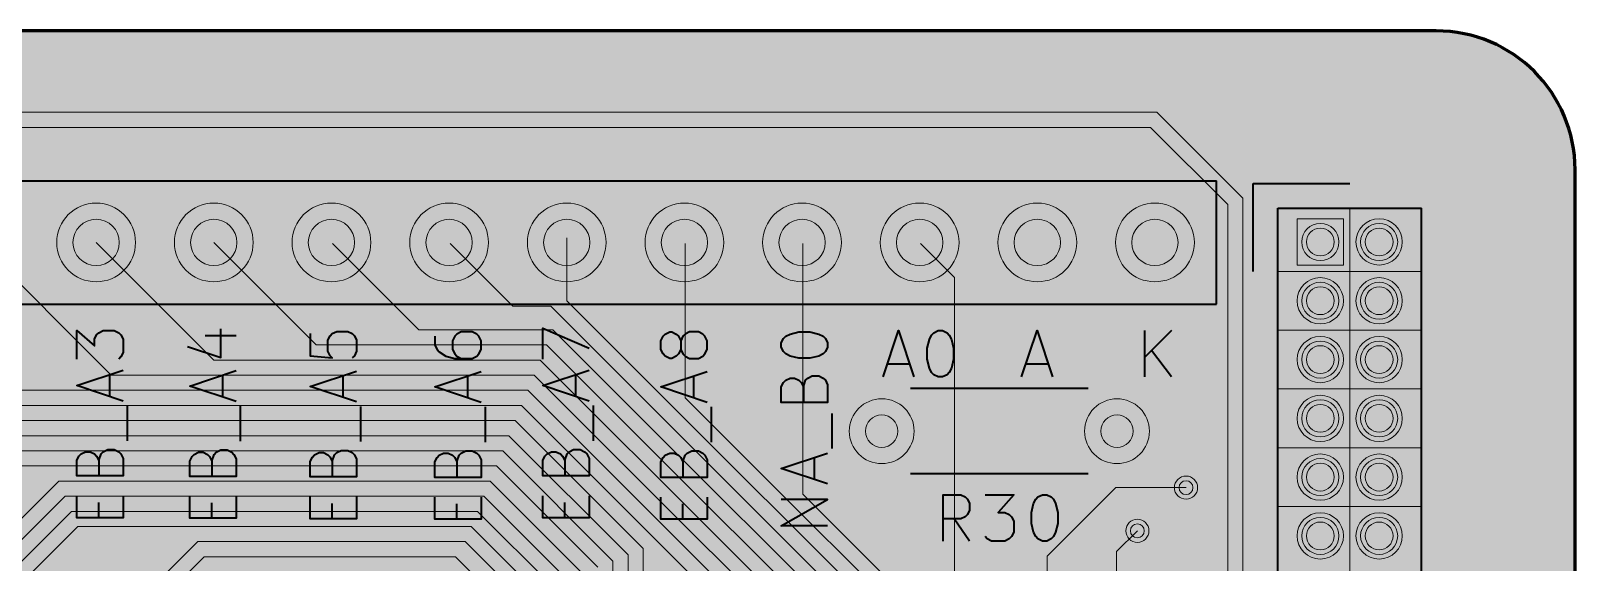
# Model space of a CAD drawing. Header units: millimetres. Extents: x 0 to 100, y -70 to 0.
# Drawn here: x 66.66 to 100, y -11.48 to 0 of the extents above; entities that cross this region are included whole.
import ezdxf

# ---------------------------------------------------------------- set-up
doc = ezdxf.new("R2010")
doc.units = ezdxf.units.MM
for name, color, linetype, lineweight, true_color in [('application board pcb edge', 18, 'Continuous', 60, 0x000000), ('application board tht F.Cu', 8, 'Continuous', 18, 0x777779), ('application board tht F.Silkscreen', 18, 'Continuous', 40, 0x000000), ('GPIO connector frame', 18, 'Continuous', 35, 0x000000), ('GPIO connector holes', 18, 'Continuous', 5, 0x000000), ('pcb board fill', 7, 'Continuous', 13, 0xefefef)]:
    doc.layers.add(name, color=color, linetype=linetype, lineweight=lineweight, true_color=true_color)

msp = doc.modelspace()

# ---------------------------------------------------------------- hatches: boundary and pattern name
at = {"layer": 'pcb board fill', "transparency": 33554687}
h = msp.add_hatch(color=256, dxfattribs=at)
edge = h.paths.add_edge_path(flags=0)
edge.add_line((100, -67.01), (100, -35.01))
edge.add_line((100, -35.01), (100, -3))
edge.add_arc((97, -3), 3, 0, 90)
edge.add_line((97, 0), (50, 0))
edge.add_line((50, 0), (3, 0))
edge.add_arc((3, -3), 3, 90, 180)
edge.add_line((0, -3), (0, -32))
edge.add_arc((3, -32), 3, 180, 270)
edge.add_line((3, -35), (7, -35))
edge.add_arc((7, -38), 3, 0, 90, ccw=False)
edge.add_line((10, -38), (10, -57))
edge.add_arc((13, -57), 3, 180, 270)
edge.add_line((13, -60), (15, -60))
edge.add_arc((15, -63), 3, 0, 90, ccw=False)
edge.add_line((18, -63), (18, -68))
edge.add_arc((20, -68), 2, 180, 270)
edge.add_line((20, -70), (50, -70))
edge.add_line((50, -70), (97, -70.000025))
edge.add_arc((96.9974, -66.9974), 3.002626, 270.0496133, 359.7595675)

# ---------------------------------------------------------------- linework, layer by layer
at = {"layer": 'application board pcb edge', "color": 18, "true_color": 0x000000, "flags": 128}
for points in [[(97, 0), (50, 0)], [(100, -35.01), (100, -3)]]:
    msp.add_lwpolyline(points, dxfattribs=at)
msp.add_lwpolyline([(100, -3, 0.414213562), (97, 0)], format="xyb", dxfattribs=at)
at = {"layer": 'application board tht F.Cu', "flags": 128}
for points in [[(90.969448, -1.757), (30.810552, -1.757)], [(92.827, -3.614552), (90.969448, -1.757)], [(90.834, -2.084), (30.946, -2.084)], [(92.5, -3.75), (90.834, -2.084)], [(92.827, -12.527), (92.827, -3.614552)], [(92.5, -12.2), (92.5, -3.75)], [(95, -4.06), (95, -5.06), (94, -5.06), (94, -4.06), (95, -4.06)], [(65.55, -4.59), (68.397, -7.437)], [(70.61, -7.11), (68.07, -4.57)], [(70.61, -4.57), (72.823, -6.783)], [(75.036, -6.456), (73.17, -4.59)], [(77.07, -5.95), (75.71, -4.59)], [(78.23, -5.830416), (78.23, -4.47)], [(80.79, -7.927968), (80.79, -4.59)], [(83.33, -10.00552), (83.33, -4.59)], [(86.6054, -5.3254), (85.87, -4.59)], [(86.6054, -12.818472), (86.6054, -5.3254)], [(77.887136, -5.95), (77.07, -5.95)], [(86.481, -14.543864), (77.887136, -5.95)], [(86.808, -14.408416), (78.23, -5.830416)], [(77.930688, -6.456), (75.036, -6.456)], [(86.154, -14.679312), (77.930688, -6.456)], [(72.823, -6.783), (77.79524, -6.783)], [(77.79524, -6.783), (85.827, -14.81476)], [(77.659792, -7.11), (70.61, -7.11)], [(85.5, -14.950208), (77.659792, -7.11)], [(68.397, -7.437), (77.524344, -7.437)], [(77.524344, -7.437), (85.154, -15.066656)], [(66.184, -7.764), (77.388896, -7.764)], [(77.388896, -7.764), (84.827, -15.202104)], [(87.012032, -14.15), (80.79, -7.927968)], [(63.971, -8.091), (77.253448, -8.091)], [(77.253448, -8.091), (84.5, -15.337552)], [(77.118, -8.418), (64.668, -8.418)], [(79.882, -11.182), (77.118, -8.418)], [(76.982552, -8.745), (64.685, -8.745)], [(79.555, -11.317448), (76.982552, -8.745)], [(76.847104, -9.072), (64.820448, -9.072)], [(79.228, -11.452896), (76.847104, -9.072)], [(76.711656, -9.399), (64.955896, -9.399)], [(78.901, -11.588344), (76.711656, -9.399)], [(63.15, -13.842656), (67.266656, -9.726)], [(67.266656, -9.726), (76.576208, -9.726)], [(76.576208, -9.726), (78.574, -11.723792)], [(90.083, -9.867), (88.6, -11.35)], [(91.6, -9.867), (90.083, -9.867)], [(63.95, -13.505104), (67.402104, -10.053)], [(67.402104, -10.053), (76.44076, -10.053)], [(76.44076, -10.053), (78.247, -11.85924)], [(86.97448, -13.65), (83.33, -10.00552)], [(64.75, -13.167552), (67.537552, -10.38)], [(67.537552, -10.38), (76.305312, -10.38)], [(76.305312, -10.38), (77.92, -11.994688)], [(65.55, -12.83), (67.673, -10.707)], [(67.673, -10.707), (76.169864, -10.707)], [(76.169864, -10.707), (77.593, -12.130136)], [(90.55, -10.8), (90.1, -11.25)], [(67.3, -14.002656), (70.268656, -11.034)], [(70.268656, -11.034), (76.034416, -11.034)], [(76.034416, -11.034), (77.266, -12.265584)], [(79.555, -29.11828), (79.555, -11.317448)], [(79.882, -28.982832), (79.882, -11.182)], [(90.1, -11.25), (90.1, -11.825)], [(68.15, -13.615104), (70.404104, -11.361)], [(70.404104, -11.361), (75.831, -11.361)], [(75.831, -11.361), (76.939, -12.469)], [(79.228, -29.253728), (79.228, -11.452896)], [(88.6, -11.35), (88.6, -11.825)]]:
    msp.add_lwpolyline(points, dxfattribs=at)
at = {"layer": 'application board tht F.Cu'}
for centre, radius in [((68.07, -4.57), 0.85), ((70.61, -4.57), 0.85), ((73.15, -4.57), 0.85), ((75.69, -4.57), 0.85), ((78.23, -4.57), 0.85), ((80.77, -4.57), 0.85), ((83.31, -4.57), 0.85), ((85.85, -4.57), 0.85), ((88.39, -4.57), 0.85), ((90.93, -4.57), 0.85), ((68.07, -4.57), 0.5), ((70.61, -4.57), 0.5), ((73.15, -4.57), 0.5), ((75.69, -4.57), 0.5), ((78.23, -4.57), 0.5), ((80.77, -4.57), 0.5), ((83.31, -4.57), 0.5), ((85.85, -4.57), 0.5), ((88.39, -4.57), 0.5), ((90.93, -4.57), 0.5), ((94.5, -4.56), 0.3), ((95.77, -4.56), 0.5), ((95.77, -4.56), 0.3), ((94.5, -5.83), 0.5), ((95.77, -5.83), 0.5), ((94.5, -5.83), 0.3), ((95.77, -5.83), 0.3), ((94.5, -7.1), 0.5), ((95.77, -7.1), 0.5), ((94.5, -7.1), 0.3), ((95.77, -7.1), 0.3), ((85.0306, -8.6478), 0.7), ((90.1106, -8.6478), 0.7), ((94.5, -8.37), 0.5), ((95.77, -8.37), 0.5), ((85.0306, -8.6478), 0.35), ((90.1106, -8.6478), 0.35), ((94.5, -8.37), 0.3), ((95.77, -8.37), 0.3), ((94.5, -9.64), 0.5), ((95.77, -9.64), 0.5), ((91.6, -9.867), 0.25), ((94.5, -9.64), 0.3), ((95.77, -9.64), 0.3), ((91.6, -9.867), 0.15), ((90.55, -10.8), 0.25), ((90.55, -10.8), 0.15), ((94.5, -10.91), 0.5), ((94.5, -10.91), 0.3), ((95.77, -10.91), 0.5), ((95.77, -10.91), 0.3)]:
    msp.add_circle(centre, radius, dxfattribs=at)
at = {"layer": 'application board tht F.Silkscreen', "flags": 128}
for points in [[(54.1, -3.24), (92.26, -3.24)], [(92.26, -5.9), (92.26, -3.24)], [(54.1, -5.9), (92.26, -5.9)], [(67.65238, -7.091428), (67.65238, -6.47238), (68.033333, -6.805714), (68.033333, -6.662857), (68.080952, -6.567619), (68.128571, -6.52), (68.223809, -6.47238), (68.461904, -6.47238), (68.557142, -6.52), (68.604761, -6.567619), (68.65238, -6.662857), (68.65238, -6.948571), (68.604761, -7.043809), (68.557142, -7.091428)], [(70.044761, -6.815714), (70.759047, -7.053809), (70.759047, -6.434761)], [(70.425714, -6.577619), (71.09238, -6.577619)], [(72.69238, -6.54), (72.69238, -7.01619), (73.168571, -7.063809), (73.120952, -7.01619), (73.073333, -6.920952), (73.073333, -6.682857), (73.120952, -6.587619), (73.168571, -6.54), (73.263809, -6.49238), (73.501904, -6.49238), (73.597142, -6.54), (73.644761, -6.587619), (73.69238, -6.682857), (73.69238, -6.920952), (73.644761, -7.01619), (73.597142, -7.063809)], [(75.38238, -6.597619), (75.38238, -6.788095), (75.43, -6.883333), (75.477619, -6.930952), (75.620476, -7.02619), (75.810952, -7.073809), (76.191904, -7.073809), (76.287142, -7.02619), (76.334761, -6.978571), (76.38238, -6.883333), (76.38238, -6.692857), (76.334761, -6.597619), (76.287142, -6.55), (76.191904, -6.50238), (75.953809, -6.50238), (75.858571, -6.55), (75.810952, -6.597619), (75.763333, -6.692857), (75.763333, -6.883333), (75.810952, -6.978571), (75.858571, -7.02619), (75.953809, -7.073809)], [(77.71238, -7.091428), (77.71238, -6.424761), (78.71238, -6.853333)], [(80.690952, -6.883333), (80.643333, -6.978571), (80.595714, -7.02619), (80.500476, -7.073809), (80.452857, -7.073809), (80.357619, -7.02619), (80.31, -6.978571), (80.26238, -6.883333), (80.26238, -6.692857), (80.31, -6.597619), (80.357619, -6.55), (80.452857, -6.50238), (80.500476, -6.50238), (80.595714, -6.55), (80.643333, -6.597619), (80.690952, -6.692857), (80.690952, -6.883333), (80.738571, -6.978571), (80.78619, -7.02619), (80.881428, -7.073809), (81.071904, -7.073809), (81.167142, -7.02619), (81.214761, -6.978571), (81.26238, -6.883333), (81.26238, -6.692857), (81.214761, -6.597619), (81.167142, -6.55), (81.071904, -6.50238), (80.881428, -6.50238), (80.78619, -6.55), (80.738571, -6.597619), (80.690952, -6.692857)], [(82.86238, -6.834285), (82.86238, -6.739047), (82.91, -6.643809), (82.957619, -6.59619), (83.052857, -6.548571), (83.243333, -6.500952), (83.481428, -6.500952), (83.671904, -6.548571), (83.767142, -6.59619), (83.814761, -6.643809), (83.86238, -6.739047), (83.86238, -6.834285), (83.814761, -6.929523), (83.767142, -6.977142), (83.671904, -7.024761), (83.481428, -7.07238), (83.243333, -7.07238), (83.052857, -7.024761), (82.957619, -6.977142), (82.91, -6.929523), (82.86238, -6.834285)], [(85.059276, -7.47458), (85.392609, -6.47458), (85.725942, -7.47458)], [(86.249752, -6.47458), (86.34499, -6.47458), (86.440228, -6.5222), (86.487847, -6.569819), (86.535466, -6.665057), (86.583085, -6.855533), (86.583085, -7.093628), (86.535466, -7.284104), (86.487847, -7.379342), (86.440228, -7.426961), (86.34499, -7.47458), (86.249752, -7.47458), (86.154514, -7.426961), (86.106895, -7.379342), (86.059276, -7.284104), (86.011657, -7.093628), (86.011657, -6.855533), (86.059276, -6.665057), (86.106895, -6.569819), (86.154514, -6.5222), (86.249752, -6.47458)], [(88.050066, -7.47458), (88.3834, -6.47458), (88.716733, -7.47458)], [(90.712295, -7.47458), (90.712295, -6.47458)], [(91.283723, -6.47458), (90.712295, -7.046009)], [(91.283723, -7.47458), (90.855152, -6.903152)], [(68.65238, -7.99619), (67.65238, -7.662857), (68.65238, -7.329523)], [(78.71238, -7.99619), (77.71238, -7.662857), (78.71238, -7.329523)], [(85.154514, -7.188866), (85.630704, -7.188866)], [(88.145304, -7.188866), (88.621495, -7.188866)], [(68.366666, -7.900952), (68.366666, -7.424761)], [(71.09238, -8.00619), (70.09238, -7.672857), (71.09238, -7.339523)], [(70.806666, -7.910952), (70.806666, -7.434761)], [(73.69238, -8.01619), (72.69238, -7.682857), (73.69238, -7.349523)], [(73.406666, -7.920952), (73.406666, -7.444761)], [(76.38238, -8.02619), (75.38238, -7.692857), (76.38238, -7.359523)], [(76.096666, -7.930952), (76.096666, -7.454761)], [(78.426666, -7.900952), (78.426666, -7.424761)], [(81.26238, -8.02619), (80.26238, -7.692857), (81.26238, -7.359523)], [(80.976666, -7.930952), (80.976666, -7.454761)], [(83.338571, -7.691428), (83.38619, -7.548571), (83.433809, -7.500952), (83.529047, -7.453333), (83.671904, -7.453333), (83.767142, -7.500952), (83.814761, -7.548571), (83.86238, -7.643809), (83.86238, -8.024761), (82.86238, -8.024761), (82.86238, -7.691428), (82.91, -7.59619), (82.957619, -7.548571), (83.052857, -7.500952), (83.148095, -7.500952), (83.243333, -7.548571), (83.290952, -7.59619), (83.338571, -7.691428), (83.338571, -8.024761)], [(89.4906, -7.7278), (85.6506, -7.7278)], [(68.747619, -8.853333), (68.747619, -8.091428)], [(71.187619, -8.863333), (71.187619, -8.101428)], [(73.787619, -8.873333), (73.787619, -8.111428)], [(76.477619, -8.883333), (76.477619, -8.121428)], [(78.807619, -8.853333), (78.807619, -8.091428)], [(81.357619, -8.883333), (81.357619, -8.121428)], [(83.957619, -9.024761), (83.957619, -8.262857)], [(68.128571, -9.281904), (68.17619, -9.139047), (68.223809, -9.091428), (68.319047, -9.043809), (68.461904, -9.043809), (68.557142, -9.091428), (68.604761, -9.139047), (68.65238, -9.234285), (68.65238, -9.615238), (67.65238, -9.615238), (67.65238, -9.281904), (67.7, -9.186666), (67.747619, -9.139047), (67.842857, -9.091428), (67.938095, -9.091428), (68.033333, -9.139047), (68.080952, -9.186666), (68.128571, -9.281904), (68.128571, -9.615238)], [(70.568571, -9.291904), (70.61619, -9.149047), (70.663809, -9.101428), (70.759047, -9.053809), (70.901904, -9.053809), (70.997142, -9.101428), (71.044761, -9.149047), (71.09238, -9.244285), (71.09238, -9.625238), (70.09238, -9.625238), (70.09238, -9.291904), (70.14, -9.196666), (70.187619, -9.149047), (70.282857, -9.101428), (70.378095, -9.101428), (70.473333, -9.149047), (70.520952, -9.196666), (70.568571, -9.291904), (70.568571, -9.625238)], [(73.168571, -9.301904), (73.21619, -9.159047), (73.263809, -9.111428), (73.359047, -9.063809), (73.501904, -9.063809), (73.597142, -9.111428), (73.644761, -9.159047), (73.69238, -9.254285), (73.69238, -9.635238), (72.69238, -9.635238), (72.69238, -9.301904), (72.74, -9.206666), (72.787619, -9.159047), (72.882857, -9.111428), (72.978095, -9.111428), (73.073333, -9.159047), (73.120952, -9.206666), (73.168571, -9.301904), (73.168571, -9.635238)], [(75.858571, -9.311904), (75.90619, -9.169047), (75.953809, -9.121428), (76.049047, -9.073809), (76.191904, -9.073809), (76.287142, -9.121428), (76.334761, -9.169047), (76.38238, -9.264285), (76.38238, -9.645238), (75.38238, -9.645238), (75.38238, -9.311904), (75.43, -9.216666), (75.477619, -9.169047), (75.572857, -9.121428), (75.668095, -9.121428), (75.763333, -9.169047), (75.810952, -9.216666), (75.858571, -9.311904), (75.858571, -9.645238)], [(78.188571, -9.281904), (78.23619, -9.139047), (78.283809, -9.091428), (78.379047, -9.043809), (78.521904, -9.043809), (78.617142, -9.091428), (78.664761, -9.139047), (78.71238, -9.234285), (78.71238, -9.615238), (77.71238, -9.615238), (77.71238, -9.281904), (77.76, -9.186666), (77.807619, -9.139047), (77.902857, -9.091428), (77.998095, -9.091428), (78.093333, -9.139047), (78.140952, -9.186666), (78.188571, -9.281904), (78.188571, -9.615238)], [(80.738571, -9.311904), (80.78619, -9.169047), (80.833809, -9.121428), (80.929047, -9.073809), (81.071904, -9.073809), (81.167142, -9.121428), (81.214761, -9.169047), (81.26238, -9.264285), (81.26238, -9.645238), (80.26238, -9.645238), (80.26238, -9.311904), (80.31, -9.216666), (80.357619, -9.169047), (80.452857, -9.121428), (80.548095, -9.121428), (80.643333, -9.169047), (80.690952, -9.216666), (80.738571, -9.311904), (80.738571, -9.645238)], [(83.86238, -9.786666), (82.86238, -9.453333), (83.86238, -9.12)], [(83.576666, -9.691428), (83.576666, -9.215238)], [(89.4906, -9.5678), (85.6506, -9.5678)], [(68.65238, -10.043809), (68.65238, -10.52), (67.65238, -10.52), (67.65238, -10.043809)], [(68.128571, -10.52), (68.128571, -10.186666)], [(71.09238, -10.053809), (71.09238, -10.53), (70.09238, -10.53), (70.09238, -10.053809)], [(70.568571, -10.53), (70.568571, -10.196666)], [(73.69238, -10.063809), (73.69238, -10.54), (72.69238, -10.54), (72.69238, -10.063809)], [(73.168571, -10.54), (73.168571, -10.206666)], [(76.38238, -10.073809), (76.38238, -10.55), (75.38238, -10.55), (75.38238, -10.073809)], [(75.858571, -10.55), (75.858571, -10.216666)], [(78.71238, -10.043809), (78.71238, -10.52), (77.71238, -10.52), (77.71238, -10.043809)], [(78.188571, -10.52), (78.188571, -10.186666)], [(81.26238, -10.073809), (81.26238, -10.55), (80.26238, -10.55), (80.26238, -10.073809)], [(80.738571, -10.55), (80.738571, -10.216666)], [(83.86238, -10.691428), (82.86238, -10.691428), (83.86238, -10.12), (82.86238, -10.12)], [(86.356314, -11.02018), (86.356314, -10.02018), (86.737266, -10.02018), (86.832504, -10.0678), (86.880123, -10.115419), (86.927742, -10.210657), (86.927742, -10.353514), (86.880123, -10.448752), (86.832504, -10.496371), (86.737266, -10.54399), (86.356314, -10.54399)], [(87.261076, -10.02018), (87.880123, -10.02018), (87.54679, -10.401133), (87.689647, -10.401133), (87.784885, -10.448752), (87.832504, -10.496371), (87.880123, -10.591609), (87.880123, -10.829704), (87.832504, -10.924942), (87.784885, -10.972561), (87.689647, -11.02018), (87.403933, -11.02018), (87.308695, -10.972561), (87.261076, -10.924942)], [(88.499171, -10.02018), (88.594409, -10.02018), (88.689647, -10.0678), (88.737266, -10.115419), (88.784885, -10.210657), (88.832504, -10.401133), (88.832504, -10.639228), (88.784885, -10.829704), (88.737266, -10.924942), (88.689647, -10.972561), (88.594409, -11.02018), (88.499171, -11.02018), (88.403933, -10.972561), (88.356314, -10.924942), (88.308695, -10.829704), (88.261076, -10.639228), (88.261076, -10.401133), (88.308695, -10.210657), (88.356314, -10.115419), (88.403933, -10.0678), (88.499171, -10.02018)], [(86.927742, -11.02018), (86.594409, -10.54399)]]:
    msp.add_lwpolyline(points, dxfattribs=at)
at = {"layer": 'GPIO connector frame'}
for p, q in [((93.05, -5.195), (93.05, -3.3)), ((93.05, -3.3), (95.135, -3.3)), ((93.585, -3.83), (95.135, -3.83)), ((93.585, -33.23), (93.585, -3.83)), ((95.135, -3.83), (96.685, -3.83)), ((96.685, -33.23), (96.685, -3.83))]:
    msp.add_line(p, q, dxfattribs=at)
at = {"layer": 'GPIO connector holes'}
for p, q in [((95.135, -33.23), (95.135, -3.83)), ((93.585, -5.195), (95.135, -5.195)), ((95.135, -5.195), (96.685, -5.195)), ((93.585, -6.465), (95.135, -6.465)), ((95.135, -6.465), (96.685, -6.465)), ((93.585, -7.735), (95.135, -7.735)), ((95.135, -7.735), (96.685, -7.735)), ((93.585, -9.005), (95.135, -9.005)), ((95.135, -9.005), (96.685, -9.005)), ((93.585, -10.275), (95.135, -10.275)), ((95.135, -10.275), (96.685, -10.275))]:
    msp.add_line(p, q, dxfattribs=at)
for centre in [(94.5, -4.56), (95.77, -4.56), (94.5, -5.83), (95.77, -5.83), (94.5, -7.1), (95.77, -7.1), (94.5, -8.37), (95.77, -8.37), (94.5, -9.64), (95.77, -9.64), (94.5, -10.91), (95.77, -10.91)]:
    msp.add_circle(centre, 0.4, dxfattribs=at)

doc.saveas('drawing.dxf')
